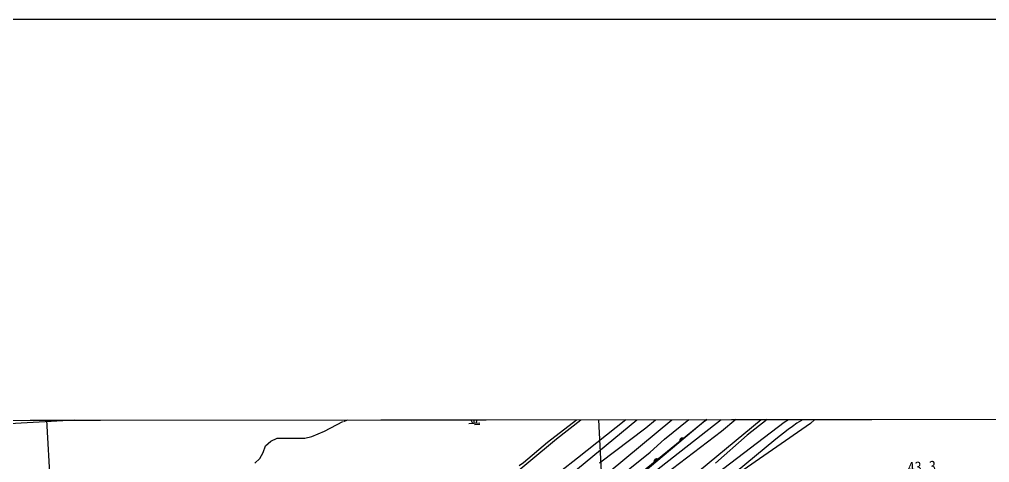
# Model space of a CAD drawing. Header units: millimetres. Extents: x 3302 to 4098, y 1103 to 1810.
# Drawn here: x 3511.1 to 3687.1, y 1538.7 to 1619.1 of the extents above; entities that cross this region are included whole.
import ezdxf
from ezdxf.xclip import XClip

# ---------------------------------------------------------------- set-up
doc = ezdxf.new("R2010")
doc.units = ezdxf.units.MM
doc.header["$LTSCALE"] = 10
doc.header["$MEASUREMENT"] = 0
doc.header["$XCLIPFRAME"] = 2
doc.layers.add('TX-PAPR', color=2, linetype='Continuous', plot=False)
doc.layers.add('TZ-BASE', color=253, linetype='Continuous')
doc.styles.add('GUL', font='GulimChe.ttf')

# ---------------------------------------------------------------- blocks, each defined once
blk = doc.blocks.new('JD-FHF78DGH')
at = {"layer": 'TZ-BASE'}
for p, q in [((126.65, 141.99), (145.25, -207.87)), ((226.8, 141.99), (245.39, -207.87)), ((205.04, 43.22, 42.99), (285.41, 109.78, 42.99)), ((238.96, 73.77, 41.99), (281.83, 109.22, 41.99)), ((699.47, 105.1), (-0.06, 67.93)), ((227.91, 56.8, 44.99), (274.12, 95.57, 44.99)), ((293.44, 96, 43.99), (268.81, 74.55, 43.99)), ((222.74, 71.73, 41.99), (251.59, 94.66, 41.99)), ((223.77, 64.04, 40.99), (260, 93.93, 40.99)), ((262.83, 85.55, 45.99), (170.72, 11.27, 45.99)), ((242.15, 60.66, 44.99), (273.18, 86.19, 44.99)), ((242.31, 71.68, 43.99), (258.75, 84.84, 43.99)), ((267.4, 85.29, 40.99), (252.67, 73.1, 40.99)), ((274.98, 83.94, 44.99), (264.85, 75.22, 44.99)), ((267.16, 80.16, 45.99), (257.35, 72.4, 45.99)), ((221.07, 71.16, 39.99), (229.41, 77.57, 39.99)), ((184.15, 74.88, 40.99), (188.32, 76.72, 40.99)), ((206.81, 76.07, 40.33), (207.5, 74.56, 40.33)), ((207.81, 74.58, 40.33), (207.7, 76.18, 40.33)), ((208.13, 74.6, 40.33), (208.66, 76.14, 40.33)), ((237.35, 76.84, 40.94), (226.53, 68.22, 40.94)), ((268.5, 76.41, 43.99), (267.16, 75.05, 43.99)), ((180.65, 73.12, 39.99), (183.96, 74.87, 39.99)), ((206.82, 74.53, 40.33), (208.8, 74.63, 40.33)), ((207.82, 74.35, 40.33), (208.8, 74.38, 40.33)), ((240.33, 65.64, 45.99), (253.18, 75.66, 45.99)), ((249.75, 75.21, 45.99), (249.98, 75.19, 45.99)), ((249.75, 75.14, 45.99), (249.9, 75.12, 45.99)), ((249.76, 75.06, 45.99), (249.82, 75.06, 45.99)), ((250.47, 75.58, 45.99), (249.77, 75.02, 45.99)), ((249.8, 75.38, 45.99), (249.77, 75.02, 45.99)), ((249.89, 75.5, 45.99), (249.85, 75.08, 45.99)), ((249.97, 75.56, 45.99), (249.93, 75.15, 45.99)), ((250.05, 75.6, 45.99), (250.01, 75.21, 45.99)), ((264.06, 74.7, 44.99), (251.85, 65.42, 44.99)), ((268.81, 74.55, 43.99), (255.03, 64.99, 43.99)), ((264.85, 75.22, 44.99), (264.06, 74.7, 44.99)), ((265.58, 73.98, 43.99), (264.79, 73.46, 43.99)), ((266.34, 74.57, 43.99), (265.58, 73.98, 43.99)), ((267.16, 75.05, 43.99), (266.34, 74.57, 43.99)), ((178.33, 72.15, 39.99), (180.65, 73.12, 39.99)), ((252.67, 73.1, 40.99), (228.94, 55.06, 40.99)), ((230.56, 67.37, 41.99), (238.96, 73.77, 41.99)), ((257.35, 72.4, 45.99), (251.57, 67.36, 45.99)), ((264.79, 73.46, 43.99), (262.5, 71.69, 43.99)), ((156.76, 17.2, 41.99), (222.74, 71.73, 41.99)), ((169.53, 69.28, 39.99), (169.95, 70.47, 39.99)), ((169.95, 70.47, 39.99), (170.87, 71.33, 39.99)), ((170.87, 71.33, 39.99), (172.02, 71.86, 39.99)), ((172.02, 71.86, 39.99), (177.09, 71.87, 39.99)), ((177.09, 71.87, 39.99), (178.33, 72.15, 39.99)), ((216.72, 67.45, 39.99), (221.07, 71.16, 39.99)), ((239.73, 69.35, 43.99), (242.31, 71.68, 43.99)), ((245.08, 71.45, 45.99), (245.31, 71.42, 45.99)), ((245.08, 71.37, 45.99), (245.23, 71.36, 45.99)), ((245.13, 71.61, 45.99), (245.09, 71.25, 45.99)), ((245.09, 71.3, 45.99), (245.15, 71.29, 45.99)), ((245.8, 71.81, 45.99), (245.1, 71.25, 45.99)), ((245.1, 71.52, 45.99), (245.39, 71.49, 45.99)), ((245.12, 71.59, 45.99), (245.48, 71.56, 45.99)), ((245.16, 71.66, 45.99), (245.56, 71.62, 45.99)), ((245.22, 71.73, 45.99), (245.18, 71.31, 45.99)), ((245.22, 71.73, 45.99), (245.64, 71.69, 45.99)), ((245.3, 71.8, 45.99), (245.26, 71.38, 45.99)), ((245.31, 71.8, 45.99), (245.72, 71.76, 45.99)), ((245.38, 71.84, 45.99), (245.34, 71.45, 45.99)), ((245.46, 71.86, 45.99), (245.42, 71.51, 45.99)), ((245.45, 71.86, 45.99), (245.78, 71.82, 45.99)), ((245.54, 71.87, 45.99), (245.51, 71.58, 45.99)), ((245.61, 71.87, 45.99), (245.59, 71.65, 45.99)), ((245.69, 71.86, 45.99), (245.67, 71.71, 45.99)), ((245.76, 71.83, 45.99), (245.75, 71.78, 45.99)), ((262.5, 71.69, 43.99), (255.17, 65.58, 43.99)), ((168.91, 68.21, 39.99), (169.53, 69.28, 39.99)), ((227.74, 59.78, 43.99), (239.73, 69.35, 43.99)), ((167.99, 67.35, 39.99), (168.91, 68.21, 39.99)), ((215.93, 66.9, 39.99), (216.72, 67.45, 39.99)), ((226.53, 68.22, 40.94), (216.82, 60.65, 40.94)), ((240.41, 67.68, 45.99), (240.64, 67.66, 45.99)), ((240.41, 67.61, 45.99), (240.56, 67.59, 45.99)), ((240.41, 67.53, 45.99), (240.48, 67.52, 45.99)), ((240.46, 67.85, 45.99), (240.42, 67.49, 45.99)), ((241.13, 68.05, 45.99), (240.43, 67.48, 45.99)), ((240.43, 67.75, 45.99), (240.72, 67.72, 45.99)), ((240.45, 67.83, 45.99), (240.81, 67.79, 45.99)), ((240.49, 67.9, 45.99), (240.89, 67.86, 45.99)), ((240.55, 67.97, 45.99), (240.51, 67.55, 45.99)), ((240.55, 67.97, 45.99), (240.97, 67.92, 45.99)), ((240.63, 68.03, 45.99), (240.59, 67.61, 45.99)), ((240.64, 68.03, 45.99), (241.05, 67.99, 45.99)), ((240.71, 68.07, 45.99), (240.67, 67.68, 45.99)), ((240.79, 68.1, 45.99), (240.75, 67.75, 45.99)), ((240.78, 68.09, 45.99), (241.11, 68.06, 45.99)), ((240.87, 68.11, 45.99), (240.84, 67.81, 45.99)), ((240.94, 68.1, 45.99), (240.92, 67.88, 45.99)), ((241.02, 68.09, 45.99), (241, 67.95, 45.99)), ((241.09, 68.07, 45.99), (241.08, 68.01, 45.99))]:
    blk.add_line(p, q, dxfattribs=at)
for centre in [(250.23, 75.15, 45.99), (245.56, 71.39, 45.99), (240.89, 67.62, 45.99)]:
    blk.add_arc(centre, 0.487, 61.5042, 196.2645, dxfattribs=at)
at = {"layer": 'TZ-BASE', "style": 'GUL'}
blk.add_text('43.3', height=2, rotation=3.042, dxfattribs=at).set_placement((286.48, 65.56, 40.08))

msp = doc.modelspace()

# ---------------------------------------------------------------- linework, layer by layer
at = {"layer": 'TX-PAPR'}
for points in [[(3301.89, 1103.05), (4097.89, 1103.05), (4097.89, 1619.05), (3301.89, 1619.05)], [(3385.71, 1546.24), (4085.71, 1546.89), (4085.85, 1396.89), (3385.85, 1396.24)]]:
    msp.add_lwpolyline(points, close=True, dxfattribs=at)

# ---------------------------------------------------------------- block references
at = {"layer": 'TZ-BASE'}
ref = msp.add_blockref('JD-FHF78DGH', (3385.78, 1471.24), dxfattribs=at)
XClip(ref).set_block_clipping_path([(-0.0689837693, 74.9999683935), (699.9307201614, 75.6438166693), (700.0686876491, -74.3561198806), (0.0689837693, -74.9999683935)])

doc.saveas('drawing.dxf')
